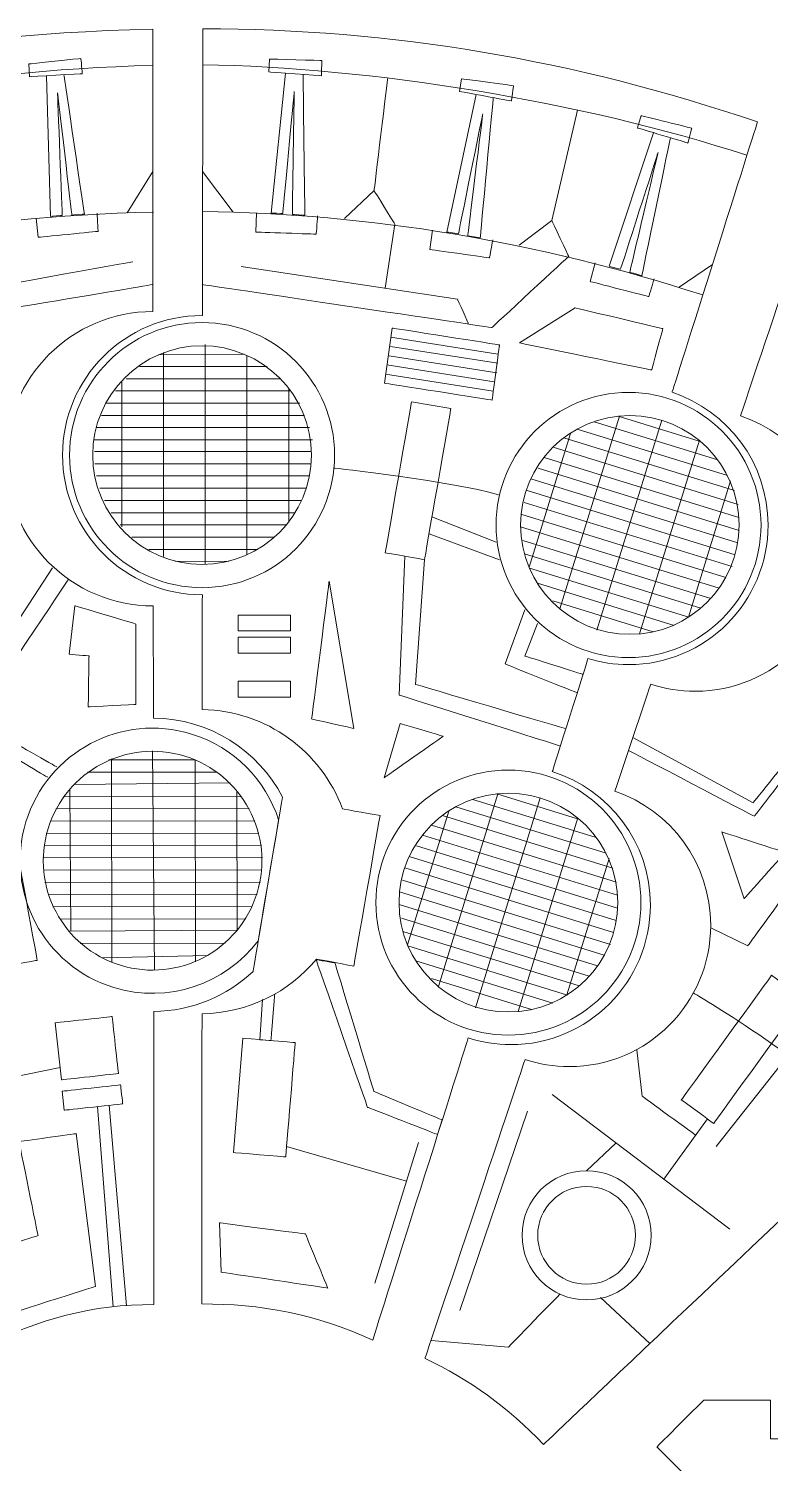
# Model space of a CAD drawing. Header units: centimetres. Extents: x -38.8 to 38.7, y -43.9 to 43.9.
# Drawn here: x -20.63 to -14.46, y -22.84 to -10.92 of the extents above; entities that cross this region are included whole.
import ezdxf

# ---------------------------------------------------------------- set-up
doc = ezdxf.new("R2010")
doc.units = ezdxf.units.CM
doc.header["$MEASUREMENT"] = 0
doc.layers.add('Layer 1', color=7, linetype='Continuous')

msp = doc.modelspace()

# ---------------------------------------------------------------- linework, layer by layer
at = {"layer": 'Layer 1', "color": 114, "lineweight": 20}
for points in [[(-18.88769, -15.92258), (-18.45113, -15.92258), (-18.45113, -15.7903), (-18.88769, -15.7903), (-18.88769, -15.92258)], [(-18.88769, -16.10778), (-18.45113, -16.10778), (-18.45113, -15.9755), (-18.88769, -15.9755), (-18.88769, -16.10778)], [(-18.88769, -16.47158), (-18.45113, -16.47158), (-18.45113, -16.3393), (-18.88769, -16.3393), (-18.88769, -16.47158)]]:
    msp.add_lwpolyline(points, close=True, dxfattribs=at)
for centre, major_axis in [((-19.1864, -14.46221), (0, 1.10103)), ((-19.1864, -14.46221), (0, 0.90858)), ((-15.64197, -15.04258), (0, 1.10103)), ((-15.63095, -15.04193), (0, 0.90858)), ((-16.6405, -18.17924), (0, 1.10103)), ((-16.6405, -18.17924), (0, 0.90858)), ((-15.99051, -20.94305), (0, 0.53657)), ((-15.99051, -20.94305), (0, 0.40612))]:
    msp.add_ellipse(centre, major_axis=major_axis, ratio=1, dxfattribs=at)
at = {"layer": 'Layer 1', "color": 250, "lineweight": 20}
for points, knots in [([(-22.12687, -19.54061), (-22.01049, -19.54061), (-21.89814, -19.52339), (-21.79216, -19.49149), (-21.79216, -19.49149), (-21.79216, -19.49149), (-20.99638, -21.86407), (-20.99638, -21.86407), (-20.99638, -21.86407), (-20.55687, -21.64382), (-20.09133, -21.51325), (-19.58624, -21.51892), (-19.58624, -21.51892), (-19.58624, -21.51892), (-19.58861, -19.08347), (-19.58861, -19.08347), (-19.58861, -19.08347), (-19.26893, -19.08085), (-18.97865, -18.95509), (-18.76275, -18.75135), (-18.76275, -18.75135), (-18.76275, -18.75135), (-18.76246, -18.74694), (-18.76246, -18.74694), (-18.76246, -18.74694), (-18.76246, -18.74694), (-18.51782, -17.30287), (-18.51782, -17.30287), (-18.51782, -17.30287), (-18.71992, -16.91531), (-19.12429, -16.64999), (-19.59097, -16.64706), (-19.59097, -16.64706), (-19.59097, -16.64706), (-19.59188, -15.71453), (-19.59188, -15.71453), (-19.59188, -15.71453), (-19.59188, -15.71453), (-19.59442, -15.71456), (-19.59442, -15.71456), (-19.59442, -15.71456), (-20.26965, -15.71456), (-20.81706, -15.16715), (-20.81706, -14.49189), (-20.81706, -14.49189), (-20.81706, -13.81666), (-20.26965, -13.26925), (-19.59442, -13.26925), (-19.59442, -13.26925), (-19.59442, -13.26925), (-19.59425, -13.26925), (-19.59425, -13.26925), (-19.59425, -13.26925), (-19.59425, -13.26925), (-19.59653, -10.92396), (-19.59653, -10.92396), (-19.59653, -10.92396), (-21.63523, -10.97004), (-23.1051, -11.32494), (-24.376, -11.78789), (-24.376, -11.78789), (-24.376, -11.78789), (-23.61841, -14.04659), (-23.61841, -14.04659), (-23.61841, -14.04659), (-24.07437, -14.20276), (-24.40219, -14.63508), (-24.40219, -15.14397), (-24.40219, -15.14397), (-24.40219, -15.78447), (-23.88296, -16.3037), (-23.24248, -16.3037), (-23.24248, -16.3037), (-23.11614, -16.3037), (-22.99454, -16.28343), (-22.88069, -16.24607), (-22.88069, -16.24607), (-22.88069, -16.24607), (-22.52953, -17.29303), (-22.52953, -17.29303), (-22.52953, -17.29303), (-22.97151, -17.4567), (-23.28658, -17.88199), (-23.28658, -18.38088), (-23.28658, -18.38088), (-23.28658, -19.02138), (-22.76735, -19.54061), (-22.12687, -19.54061)], [0, 0, 0, 0, 0.04347826, 0.04347826, 0.04347826, 0.04347827, 0.08695652, 0.08695652, 0.08695652, 0.08695653, 0.13043478, 0.13043478, 0.13043478, 0.13043479, 0.17391304, 0.17391304, 0.17391304, 0.17391305, 0.2173913, 0.2173913, 0.2173913, 0.21739131, 0.26086957, 0.26086957, 0.26086957, 0.26086958, 0.30434783, 0.30434783, 0.30434783, 0.30434784, 0.34782609, 0.34782609, 0.34782609, 0.3478261, 0.39130435, 0.39130435, 0.39130435, 0.39130436, 0.43478261, 0.43478261, 0.43478261, 0.43478262, 0.47826087, 0.47826087, 0.47826087, 0.47826088, 0.52173913, 0.52173913, 0.52173913, 0.52173914, 0.56521739, 0.56521739, 0.56521739, 0.5652174, 0.60869565, 0.60869565, 0.60869565, 0.60869566, 0.65217391, 0.65217391, 0.65217391, 0.65217392, 0.69565217, 0.69565217, 0.69565217, 0.69565218, 0.73913043, 0.73913043, 0.73913043, 0.73913044, 0.7826087, 0.7826087, 0.7826087, 0.78260871, 0.82608696, 0.82608696, 0.82608696, 0.82608697, 0.86956522, 0.86956522, 0.86956522, 0.86956523, 0.91304348, 0.91304348, 0.91304348, 0.91304349, 1, 1, 1, 1]), ([(-19.18641, -15.62193), (-19.18641, -15.62193), (-19.18421, -15.6219), (-19.18421, -15.6219), (-19.18421, -15.6219), (-19.18421, -15.6219), (-19.18495, -16.57531), (-19.18495, -16.57531), (-19.18495, -16.57531), (-18.64967, -16.58387), (-18.19527, -16.92511), (-18.01942, -17.4013), (-18.01942, -17.4013), (-18.01942, -17.4013), (-17.70757, -17.45563), (-17.70757, -17.45563), (-17.70757, -17.45563), (-17.70757, -17.45563), (-17.92557, -18.70699), (-17.92557, -18.70699), (-17.92557, -18.70699), (-17.92557, -18.70699), (-18.23474, -18.64854), (-18.23474, -18.64854), (-18.23474, -18.64854), (-18.46292, -18.92186), (-18.8043, -19.0974), (-19.1869, -19.10294), (-19.1869, -19.10294), (-19.1869, -19.10294), (-19.18876, -21.51307), (-19.18876, -21.51307), (-19.18876, -21.51307), (-18.70722, -21.51121), (-18.23256, -21.59771), (-17.76798, -21.81329), (-17.76798, -21.81329), (-17.76798, -21.81329), (-16.97492, -19.30372), (-16.97492, -19.30372), (-16.97492, -19.30372), (-16.8632, -19.33955), (-16.74413, -19.35896), (-16.62051, -19.35896), (-16.62051, -19.35896), (-15.98001, -19.35896), (-15.46078, -18.83973), (-15.46078, -18.19923), (-15.46078, -18.19923), (-15.46078, -17.67876), (-15.80366, -17.23837), (-16.27586, -17.0916), (-16.27586, -17.0916), (-16.27586, -17.0916), (-15.97908, -16.15247), (-15.97908, -16.15247), (-15.97908, -16.15247), (-15.87239, -16.18483), (-15.75923, -16.2023), (-15.64198, -16.2023), (-15.64198, -16.2023), (-15.00148, -16.2023), (-14.48225, -15.68307), (-14.48225, -15.04257), (-14.48225, -15.04257), (-14.48225, -14.52847), (-14.81682, -14.09258), (-15.28008, -13.94053), (-15.28008, -13.94053), (-15.28008, -13.94053), (-14.57041, -11.69485), (-14.57041, -11.69485), (-14.57041, -11.69485), (-16.07905, -11.17979), (-17.61568, -10.92082), (-19.18059, -10.91987), (-19.18059, -10.91987), (-19.18059, -10.91987), (-19.18243, -13.30254), (-19.18243, -13.30254), (-19.18243, -13.30254), (-19.18243, -13.30254), (-19.18641, -13.30249), (-19.18641, -13.30249), (-19.18641, -13.30249), (-19.82689, -13.30249), (-20.34612, -13.82172), (-20.34612, -14.4622), (-20.34612, -14.4622), (-20.34612, -15.1027), (-19.82689, -15.62193), (-19.18641, -15.62193)], [0, 0, 0, 0, 0.04166667, 0.04166667, 0.04166667, 0.04166668, 0.08333333, 0.08333333, 0.08333333, 0.08333334, 0.125, 0.125, 0.125, 0.12500001, 0.16666667, 0.16666667, 0.16666667, 0.16666668, 0.20833333, 0.20833333, 0.20833333, 0.20833334, 0.25, 0.25, 0.25, 0.25000001, 0.29166667, 0.29166667, 0.29166667, 0.29166668, 0.33333333, 0.33333333, 0.33333333, 0.33333334, 0.375, 0.375, 0.375, 0.37500001, 0.41666667, 0.41666667, 0.41666667, 0.41666668, 0.45833333, 0.45833333, 0.45833333, 0.45833334, 0.5, 0.5, 0.5, 0.50000001, 0.54166667, 0.54166667, 0.54166667, 0.54166668, 0.58333333, 0.58333333, 0.58333333, 0.58333334, 0.625, 0.625, 0.625, 0.62500001, 0.66666667, 0.66666667, 0.66666667, 0.66666668, 0.70833333, 0.70833333, 0.70833333, 0.70833334, 0.75, 0.75, 0.75, 0.75000001, 0.79166667, 0.79166667, 0.79166667, 0.79166668, 0.83333333, 0.83333333, 0.83333333, 0.83333334, 0.875, 0.875, 0.875, 0.87500001, 0.91666667, 0.91666667, 0.91666667, 0.91666668, 1, 1, 1, 1]), ([(-17.33344, -21.96625), (-16.97032, -22.13636), (-16.641, -22.3728), (-16.34806, -22.68072), (-16.34806, -22.68072), (-16.34806, -22.68072), (-9.49938, -16.18408), (-9.49938, -16.18408), (-9.49938, -16.18408), (-9.49938, -16.18408), (-9.55019, -14.53035), (-9.55019, -14.53035), (-9.55019, -14.53035), (-10.98249, -13.2927), (-12.45533, -12.43561), (-13.96262, -11.90206), (-13.96262, -11.90206), (-13.96262, -11.90206), (-14.71057, -14.13521), (-14.71057, -14.13521), (-14.71057, -14.13521), (-14.24563, -14.29168), (-13.91076, -14.73114), (-13.91076, -15.24882), (-13.91076, -15.24882), (-13.91076, -15.8976), (-14.43671, -16.42355), (-15.08549, -16.42355), (-15.08549, -16.42355), (-15.2153, -16.42355), (-15.34017, -16.40244), (-15.45692, -16.36356), (-15.45692, -16.36356), (-15.45692, -16.36356), (-15.75532, -17.25449), (-15.75532, -17.25449), (-15.75532, -17.25449), (-15.29213, -17.41194), (-14.95887, -17.85054), (-14.95887, -18.36697), (-14.95887, -18.36697), (-14.95887, -19.01575), (-15.48482, -19.5417), (-16.1336, -19.5417), (-16.1336, -19.5417), (-16.26216, -19.5417), (-16.38588, -19.52098), (-16.50166, -19.48281), (-16.50166, -19.48281), (-16.50166, -19.48281), (-17.33344, -21.96625), (-17.33344, -21.96625)], [0, 0, 0, 0, 0.07142857, 0.07142857, 0.07142857, 0.07142858, 0.14285714, 0.14285714, 0.14285714, 0.14285715, 0.21428571, 0.21428571, 0.21428571, 0.21428572, 0.28571429, 0.28571429, 0.28571429, 0.2857143, 0.35714286, 0.35714286, 0.35714286, 0.35714287, 0.42857143, 0.42857143, 0.42857143, 0.42857144, 0.5, 0.5, 0.5, 0.50000001, 0.57142857, 0.57142857, 0.57142857, 0.57142858, 0.64285714, 0.64285714, 0.64285714, 0.64285715, 0.71428571, 0.71428571, 0.71428571, 0.71428572, 0.78571429, 0.78571429, 0.78571429, 0.7857143, 0.85714286, 0.85714286, 0.85714286, 0.85714287, 1, 1, 1, 1]), ([(-14.46127, -22.63257), (-14.46127, -22.63257), (-14.46127, -22.31228), (-14.46127, -22.31228), (-14.46127, -22.31228), (-14.46127, -22.31228), (-15.01744, -22.31228), (-15.01744, -22.31228), (-15.01744, -22.31228), (-15.01744, -22.31228), (-15.40592, -22.70076), (-15.40592, -22.70076), (-15.40592, -22.70076), (-15.40592, -22.70076), (-15.17598, -22.9307), (-15.17598, -22.9307), (-15.17598, -22.9307), (-15.17598, -22.9307), (-15.40946, -23.16418), (-15.40946, -23.16418), (-15.40946, -23.16418), (-15.40946, -23.16418), (-15.6394, -22.93424), (-15.6394, -22.93424), (-15.6394, -22.93424), (-15.6394, -22.93424), (-16.03371, -23.32855), (-16.03371, -23.32855), (-16.03371, -23.32855), (-16.03371, -23.32855), (-16.03371, -24.76578), (-16.03371, -24.76578), (-16.03371, -24.76578), (-16.03371, -24.76578), (-15.63886, -25.16063), (-15.63886, -25.16063), (-15.63886, -25.16063), (-15.63886, -25.16063), (-15.40433, -24.9261), (-15.40433, -24.9261), (-15.40433, -24.9261), (-15.40433, -24.9261), (-15.17085, -25.15959), (-15.17085, -25.15959), (-15.17085, -25.15959), (-15.17085, -25.15959), (-15.40538, -25.39411), (-15.40538, -25.39411), (-15.40538, -25.39411), (-15.40538, -25.39411), (-15.01744, -25.78205), (-15.01744, -25.78205), (-15.01744, -25.78205), (-15.01744, -25.78205), (-14.46127, -25.78205), (-14.46127, -25.78205), (-14.46127, -25.78205), (-14.46127, -25.78205), (-14.46127, -25.45953), (-14.46127, -25.45953), (-14.46127, -25.45953), (-14.46127, -25.45953), (-14.13108, -25.45953), (-14.13108, -25.45953), (-14.13108, -25.45953), (-14.13108, -25.45953), (-14.13108, -25.78205), (-14.13108, -25.78205), (-14.13108, -25.78205), (-14.13108, -25.78205), (-13.58021, -25.78205), (-13.58021, -25.78205), (-13.58021, -25.78205), (-13.58021, -25.78205), (-13.1859, -25.38775), (-13.1859, -25.38775), (-13.1859, -25.38775), (-13.1859, -25.38775), (-13.41051, -25.16314), (-13.41051, -25.16314), (-13.41051, -25.16314), (-13.41051, -25.16314), (-13.17702, -24.92966), (-13.17702, -24.92966), (-13.17702, -24.92966), (-13.17702, -24.92966), (-12.95242, -25.15426), (-12.95242, -25.15426), (-12.95242, -25.15426), (-12.95242, -25.15426), (-12.56393, -24.76578), (-12.56393, -24.76578), (-12.56393, -24.76578), (-12.56393, -24.76578), (-12.56393, -24.21226), (-12.56393, -24.21226), (-12.56393, -24.21226), (-12.56393, -24.21226), (-12.54635, -24.21226), (-12.54635, -24.21226), (-12.54635, -24.21226), (-12.54635, -24.21226), (-12.54635, -23.88207), (-12.54635, -23.88207), (-12.54635, -23.88207), (-12.54635, -23.88207), (-12.56393, -23.88207), (-12.56393, -23.88207), (-12.56393, -23.88207), (-12.56393, -23.88207), (-12.56393, -23.32855), (-12.56393, -23.32855), (-12.56393, -23.32855), (-12.56393, -23.32855), (-12.95187, -22.94061), (-12.95187, -22.94061), (-12.95187, -22.94061), (-12.95187, -22.94061), (-13.17189, -23.16063), (-13.17189, -23.16063), (-13.17189, -23.16063), (-13.17189, -23.16063), (-13.40538, -22.92714), (-13.40538, -22.92714), (-13.40538, -22.92714), (-13.40538, -22.92714), (-13.18536, -22.70713), (-13.18536, -22.70713), (-13.18536, -22.70713), (-13.18536, -22.70713), (-13.58021, -22.31228), (-13.58021, -22.31228), (-13.58021, -22.31228), (-13.58021, -22.31228), (-14.13108, -22.31228), (-14.13108, -22.31228), (-14.13108, -22.31228), (-14.13108, -22.31228), (-14.13108, -22.63257), (-14.13108, -22.63257), (-14.13108, -22.63257), (-14.13108, -22.63257), (-14.46127, -22.63257), (-14.46127, -22.63257)], [0, 0, 0, 0, 0.02702703, 0.02702703, 0.02702703, 0.02702704, 0.05405405, 0.05405405, 0.05405405, 0.05405406, 0.08108108, 0.08108108, 0.08108108, 0.08108109, 0.10810811, 0.10810811, 0.10810811, 0.10810812, 0.13513514, 0.13513514, 0.13513514, 0.13513515, 0.16216216, 0.16216216, 0.16216216, 0.16216217, 0.18918919, 0.18918919, 0.18918919, 0.1891892, 0.21621622, 0.21621622, 0.21621622, 0.21621623, 0.24324324, 0.24324324, 0.24324324, 0.24324325, 0.27027027, 0.27027027, 0.27027027, 0.27027028, 0.2972973, 0.2972973, 0.2972973, 0.29729731, 0.32432432, 0.32432432, 0.32432432, 0.32432433, 0.35135135, 0.35135135, 0.35135135, 0.35135136, 0.37837838, 0.37837838, 0.37837838, 0.37837839, 0.40540541, 0.40540541, 0.40540541, 0.40540542, 0.43243243, 0.43243243, 0.43243243, 0.43243244, 0.45945946, 0.45945946, 0.45945946, 0.45945947, 0.48648649, 0.48648649, 0.48648649, 0.4864865, 0.51351351, 0.51351351, 0.51351351, 0.51351352, 0.54054054, 0.54054054, 0.54054054, 0.54054055, 0.56756757, 0.56756757, 0.56756757, 0.56756758, 0.59459459, 0.59459459, 0.59459459, 0.5945946, 0.62162162, 0.62162162, 0.62162162, 0.62162163, 0.64864865, 0.64864865, 0.64864865, 0.64864866, 0.67567568, 0.67567568, 0.67567568, 0.67567569, 0.7027027, 0.7027027, 0.7027027, 0.70270271, 0.72972973, 0.72972973, 0.72972973, 0.72972974, 0.75675676, 0.75675676, 0.75675676, 0.75675677, 0.78378378, 0.78378378, 0.78378378, 0.78378379, 0.81081081, 0.81081081, 0.81081081, 0.81081082, 0.83783784, 0.83783784, 0.83783784, 0.83783785, 0.86486486, 0.86486486, 0.86486486, 0.86486487, 0.89189189, 0.89189189, 0.89189189, 0.8918919, 0.91891892, 0.91891892, 0.91891892, 0.91891893, 0.94594595, 0.94594595, 0.94594595, 0.94594596, 1, 1, 1, 1])]:
    msp.add_open_spline(points, degree=3, knots=knots, dxfattribs=at)
at = {"layer": 'Layer 1', "color": 114, "lineweight": 20}
for points, knots in [([(-20.62631, -11.21289), (-20.62631, -11.21289), (-20.62, -11.31946), (-20.62, -11.31946), (-20.62, -11.31946), (-20.62, -11.31946), (-20.18168, -11.29357), (-20.18168, -11.29357), (-20.18168, -11.29357), (-20.18168, -11.29357), (-20.19364, -11.16706), (-20.19364, -11.16706), (-20.19364, -11.16706), (-20.19364, -11.16706), (-20.62631, -11.21289), (-20.62631, -11.21289)], [0, 0, 0, 0, 0.2, 0.2, 0.2, 0.20000001, 0.4, 0.4, 0.4, 0.40000001, 0.6, 0.6, 0.6, 0.60000001, 1, 1, 1, 1]), ([(-18.62511, -11.17202), (-18.62511, -11.17202), (-18.6329, -11.27849), (-18.6329, -11.27849), (-18.6329, -11.27849), (-18.6329, -11.27849), (-18.195, -11.3106), (-18.195, -11.3106), (-18.195, -11.3106), (-18.195, -11.3106), (-18.19017, -11.18362), (-18.19017, -11.18362), (-18.19017, -11.18362), (-18.19017, -11.18362), (-18.62511, -11.17202), (-18.62511, -11.17202)], [0, 0, 0, 0, 0.2, 0.2, 0.2, 0.20000001, 0.4, 0.4, 0.4, 0.40000001, 0.6, 0.6, 0.6, 0.60000001, 1, 1, 1, 1]), ([(-20.47956, -11.31116), (-20.47956, -11.31116), (-20.44609, -12.47909), (-20.44609, -12.47909), (-20.44609, -12.47909), (-20.44609, -12.47909), (-20.3486, -12.47093), (-20.3486, -12.47093), (-20.3486, -12.47093), (-20.3486, -12.47093), (-20.38764, -11.45359), (-20.38764, -11.45359), (-20.38764, -11.45359), (-20.38764, -11.45359), (-20.26884, -12.46787), (-20.26884, -12.46787), (-20.26884, -12.46787), (-20.26884, -12.46787), (-20.16442, -12.46066), (-20.16442, -12.46066), (-20.16442, -12.46066), (-20.16442, -12.46066), (-20.33399, -11.30256), (-20.33399, -11.30256)], [0, 0, 0, 0, 0.14285714, 0.14285714, 0.14285714, 0.14285715, 0.28571429, 0.28571429, 0.28571429, 0.2857143, 0.42857143, 0.42857143, 0.42857143, 0.42857144, 0.57142857, 0.57142857, 0.57142857, 0.57142858, 0.71428571, 0.71428571, 0.71428571, 0.71428572, 1, 1, 1, 1]), ([(-18.4926, -11.28878), (-18.4926, -11.28878), (-18.61336, -12.45092), (-18.61336, -12.45092), (-18.61336, -12.45092), (-18.61336, -12.45092), (-18.51564, -12.45568), (-18.51564, -12.45568), (-18.51564, -12.45568), (-18.51564, -12.45568), (-18.42025, -11.44208), (-18.42025, -11.44208), (-18.42025, -11.44208), (-18.42025, -11.44208), (-18.43618, -12.46317), (-18.43618, -12.46317), (-18.43618, -12.46317), (-18.43618, -12.46317), (-18.33171, -12.46979), (-18.33171, -12.46979), (-18.33171, -12.46979), (-18.33171, -12.46979), (-18.34716, -11.29944), (-18.34716, -11.29944)], [0, 0, 0, 0, 0.14285714, 0.14285714, 0.14285714, 0.14285715, 0.28571429, 0.28571429, 0.28571429, 0.2857143, 0.42857143, 0.42857143, 0.42857143, 0.42857144, 0.57142857, 0.57142857, 0.57142857, 0.57142858, 0.71428571, 0.71428571, 0.71428571, 0.71428572, 1, 1, 1, 1]), ([(-17.66377, -13.07576), (-17.66377, -13.07576), (-17.58368, -12.5444), (-17.58368, -12.5444), (-17.58368, -12.5444), (-17.58368, -12.5444), (-17.75679, -12.26469), (-17.75679, -12.26469), (-17.75679, -12.26469), (-17.75679, -12.26469), (-17.64267, -11.3302), (-17.64267, -11.3302)], [0, 0, 0, 0, 0.25, 0.25, 0.25, 0.25000001, 0.5, 0.5, 0.5, 0.50000001, 1, 1, 1, 1]), ([(-17.029, -11.33613), (-17.029, -11.33613), (-17.04802, -11.44118), (-17.04802, -11.44118), (-17.04802, -11.44118), (-17.04802, -11.44118), (-16.61597, -11.51947), (-16.61597, -11.51947), (-16.61597, -11.51947), (-16.61597, -11.51947), (-16.59773, -11.39372), (-16.59773, -11.39372), (-16.59773, -11.39372), (-16.59773, -11.39372), (-17.029, -11.33613), (-17.029, -11.33613)], [0, 0, 0, 0, 0.2, 0.2, 0.2, 0.20000001, 0.4, 0.4, 0.4, 0.40000001, 0.6, 0.6, 0.6, 0.60000001, 1, 1, 1, 1]), ([(-16.90959, -11.46627), (-16.90959, -11.46627), (-17.15271, -12.6091), (-17.15271, -12.6091), (-17.15271, -12.6091), (-17.15271, -12.6091), (-17.05605, -12.62417), (-17.05605, -12.62417), (-17.05605, -12.62417), (-17.05605, -12.62417), (-16.85388, -11.62637), (-16.85388, -11.62637), (-16.85388, -11.62637), (-16.85388, -11.62637), (-16.97782, -12.64003), (-16.97782, -12.64003), (-16.97782, -12.64003), (-16.97782, -12.64003), (-16.87465, -12.65767), (-16.87465, -12.65767), (-16.87465, -12.65767), (-16.87465, -12.65767), (-16.7661, -11.49227), (-16.7661, -11.49227)], [0, 0, 0, 0, 0.14285714, 0.14285714, 0.14285714, 0.14285715, 0.28571429, 0.28571429, 0.28571429, 0.2857143, 0.42857143, 0.42857143, 0.42857143, 0.42857144, 0.57142857, 0.57142857, 0.57142857, 0.57142858, 0.71428571, 0.71428571, 0.71428571, 0.71428572, 1, 1, 1, 1]), ([(-22.85615, -11.66498), (-22.85615, -11.66498), (-22.6283, -12.59459), (-22.6283, -12.59459), (-22.6283, -12.59459), (-22.6283, -12.59459), (-21.56661, -13.37594), (-21.56661, -13.37594), (-21.56661, -13.37594), (-21.56661, -13.37594), (-19.59447, -13.04519), (-19.59447, -13.04519)], [0, 0, 0, 0, 0.25, 0.25, 0.25, 0.25000001, 0.5, 0.5, 0.5, 0.50000001, 1, 1, 1, 1]), ([(-16.06592, -11.59608), (-16.06592, -11.59608), (-16.28042, -12.51407), (-16.28042, -12.51407), (-16.28042, -12.51407), (-16.28042, -12.51407), (-16.13902, -12.81108), (-16.13902, -12.81108), (-16.13902, -12.81108), (-16.13902, -12.81108), (-16.77765, -13.4024), (-16.77765, -13.4024), (-16.77765, -13.4024), (-16.77765, -13.4024), (-19.18222, -13.0452), (-19.18222, -13.0452)], [0, 0, 0, 0, 0.2, 0.2, 0.2, 0.20000001, 0.4, 0.4, 0.4, 0.40000001, 0.6, 0.6, 0.6, 0.60000001, 1, 1, 1, 1]), ([(-15.53815, -11.64135), (-15.53815, -11.64135), (-15.56872, -11.74363), (-15.56872, -11.74363), (-15.56872, -11.74363), (-15.56872, -11.74363), (-15.14805, -11.86944), (-15.14805, -11.86944), (-15.14805, -11.86944), (-15.14805, -11.86944), (-15.11595, -11.74649), (-15.11595, -11.74649), (-15.11595, -11.74649), (-15.11595, -11.74649), (-15.53815, -11.64135), (-15.53815, -11.64135)], [0, 0, 0, 0, 0.2, 0.2, 0.2, 0.20000001, 0.4, 0.4, 0.4, 0.40000001, 0.6, 0.6, 0.6, 0.60000001, 1, 1, 1, 1]), ([(-15.43394, -11.78394), (-15.43394, -11.78394), (-15.80252, -12.89269), (-15.80252, -12.89269), (-15.80252, -12.89269), (-15.80252, -12.89269), (-15.70813, -12.91841), (-15.70813, -12.91841), (-15.70813, -12.91841), (-15.70813, -12.91841), (-15.39636, -11.94924), (-15.39636, -11.94924), (-15.39636, -11.94924), (-15.39636, -11.94924), (-15.63215, -12.94286), (-15.63215, -12.94286), (-15.63215, -12.94286), (-15.63215, -12.94286), (-15.53157, -12.97186), (-15.53157, -12.97186), (-15.53157, -12.97186), (-15.53157, -12.97186), (-15.29422, -11.82572), (-15.29422, -11.82572)], [0, 0, 0, 0, 0.14285714, 0.14285714, 0.14285714, 0.14285715, 0.28571429, 0.28571429, 0.28571429, 0.2857143, 0.42857143, 0.42857143, 0.42857143, 0.42857144, 0.57142857, 0.57142857, 0.57142857, 0.57142858, 0.71428571, 0.71428571, 0.71428571, 0.71428572, 1, 1, 1, 1]), ([(-20.56524, -12.49285), (-20.56524, -12.49285), (-20.54995, -12.65294), (-20.54995, -12.65294), (-20.54995, -12.65294), (-20.54995, -12.65294), (-20.05036, -12.60367), (-20.05036, -12.60367), (-20.05036, -12.60367), (-20.05036, -12.60367), (-20.05905, -12.45111), (-20.05905, -12.45111)], [0, 0, 0, 0, 0.25, 0.25, 0.25, 0.25000001, 0.5, 0.5, 0.5, 0.50000001, 1, 1, 1, 1]), ([(-18.73328, -12.44886), (-18.73328, -12.44886), (-18.73923, -12.60957), (-18.73923, -12.60957), (-18.73923, -12.60957), (-18.73923, -12.60957), (-18.23749, -12.62658), (-18.23749, -12.62658), (-18.23749, -12.62658), (-18.23749, -12.62658), (-18.22601, -12.47421), (-18.22601, -12.47421)], [0, 0, 0, 0, 0.25, 0.25, 0.25, 0.25000001, 0.5, 0.5, 0.5, 0.50000001, 1, 1, 1, 1]), ([(-17.27174, -12.59435), (-17.27174, -12.59435), (-17.29467, -12.75353), (-17.29467, -12.75353), (-17.29467, -12.75353), (-17.29467, -12.75353), (-16.79756, -12.82356), (-16.79756, -12.82356), (-16.79756, -12.82356), (-16.79756, -12.82356), (-16.77, -12.67326), (-16.77, -12.67326)], [0, 0, 0, 0, 0.25, 0.25, 0.25, 0.25000001, 0.5, 0.5, 0.5, 0.50000001, 1, 1, 1, 1]), ([(-21.30765, -13.33251), (-21.30765, -13.33251), (-21.18434, -13.11333), (-21.18434, -13.11333), (-21.18434, -13.11333), (-21.18434, -13.11333), (-19.7622, -12.85536), (-19.7622, -12.85536)], [0, 0, 0, 0, 0.33333333, 0.33333333, 0.33333333, 0.33333334, 1, 1, 1, 1]), ([(-15.91918, -12.86481), (-15.91918, -12.86481), (-15.95964, -13.02045), (-15.95964, -13.02045), (-15.95964, -13.02045), (-15.95964, -13.02045), (-15.47339, -13.14528), (-15.47339, -13.14528), (-15.47339, -13.14528), (-15.47339, -13.14528), (-15.42931, -12.99897), (-15.42931, -12.99897)], [0, 0, 0, 0, 0.25, 0.25, 0.25, 0.25000001, 0.5, 0.5, 0.5, 0.50000001, 1, 1, 1, 1]), ([(-18.86262, -12.89505), (-18.86262, -12.89505), (-17.06345, -13.16624), (-17.06345, -13.16624), (-17.06345, -13.16624), (-17.06345, -13.16624), (-16.97118, -13.37365), (-16.97118, -13.37365)], [0, 0, 0, 0, 0.33333333, 0.33333333, 0.33333333, 0.33333334, 1, 1, 1, 1]), ([(-16.5475, -13.53003), (-16.5475, -13.53003), (-16.08448, -13.23898), (-16.08448, -13.23898), (-16.08448, -13.23898), (-16.08448, -13.23898), (-15.35688, -13.41096), (-15.35688, -13.41096), (-15.35688, -13.41096), (-15.35688, -13.41096), (-15.44948, -13.75492), (-15.44948, -13.75492), (-15.44948, -13.75492), (-15.44948, -13.75492), (-16.5475, -13.53003), (-16.5475, -13.53003)], [0, 0, 0, 0, 0.2, 0.2, 0.2, 0.20000001, 0.4, 0.4, 0.4, 0.40000001, 0.6, 0.6, 0.6, 0.60000001, 1, 1, 1, 1]), ([(-17.60766, -13.40633), (-17.60766, -13.40633), (-17.66914, -13.86488), (-17.66914, -13.86488), (-17.66914, -13.86488), (-17.66914, -13.86488), (-16.77617, -14.0051), (-16.77617, -14.0051), (-16.77617, -14.0051), (-16.77617, -14.0051), (-16.71469, -13.54655), (-16.71469, -13.54655), (-16.71469, -13.54655), (-16.71469, -13.54655), (-17.60766, -13.40633), (-17.60766, -13.40633)], [0, 0, 0, 0, 0.2, 0.2, 0.2, 0.20000001, 0.4, 0.4, 0.4, 0.40000001, 0.6, 0.6, 0.6, 0.60000001, 1, 1, 1, 1]), ([(-17.50058, -15.30217), (-17.50058, -15.30217), (-17.54815, -16.45518), (-17.54815, -16.45518), (-17.54815, -16.45518), (-17.54815, -16.45518), (-16.20852, -16.87852), (-16.20852, -16.87852)], [0, 0, 0, 0, 0.33333333, 0.33333333, 0.33333333, 0.33333334, 1, 1, 1, 1]), ([(-17.33738, -15.3306), (-17.33738, -15.3306), (-17.41174, -16.36656), (-17.41174, -16.36656), (-17.41174, -16.36656), (-17.41174, -16.36656), (-16.16322, -16.73518), (-16.16322, -16.73518)], [0, 0, 0, 0, 0.33333333, 0.33333333, 0.33333333, 0.33333334, 1, 1, 1, 1]), ([(-20.42831, -15.39787), (-20.42831, -15.39787), (-21.01099, -16.28634), (-21.01099, -16.28634), (-21.01099, -16.28634), (-21.01099, -16.28634), (-21.95026, -15.70426), (-21.95026, -15.70426), (-21.95026, -15.70426), (-21.95026, -15.70426), (-22.04285, -15.88947), (-22.04285, -15.88947), (-22.04285, -15.88947), (-22.04285, -15.88947), (-20.98452, -16.52447), (-20.98452, -16.52447), (-20.98452, -16.52447), (-20.98452, -16.52447), (-20.29969, -15.49891), (-20.29969, -15.49891)], [0, 0, 0, 0, 0.16666667, 0.16666667, 0.16666667, 0.16666668, 0.33333333, 0.33333333, 0.33333333, 0.33333334, 0.5, 0.5, 0.5, 0.50000001, 0.66666667, 0.66666667, 0.66666667, 0.66666668, 1, 1, 1, 1]), ([(-18.13024, -15.50928), (-18.13024, -15.50928), (-17.92518, -16.73297), (-17.92518, -16.73297), (-17.92518, -16.73297), (-17.92518, -16.73297), (-18.27576, -16.6536), (-18.27576, -16.6536), (-18.27576, -16.6536), (-18.27576, -16.6536), (-18.13024, -15.50928), (-18.13024, -15.50928)], [0, 0, 0, 0, 0.25, 0.25, 0.25, 0.25000001, 0.5, 0.5, 0.5, 0.50000001, 1, 1, 1, 1]), ([(-20.24507, -15.71284), (-20.24507, -15.71284), (-20.29137, -16.11633), (-20.29137, -16.11633), (-20.29137, -16.11633), (-20.29137, -16.11633), (-20.12601, -16.12956), (-20.12601, -16.12956), (-20.12601, -16.12956), (-20.12601, -16.12956), (-20.13262, -16.55289), (-20.13262, -16.55289), (-20.13262, -16.55289), (-20.13262, -16.55289), (-19.73575, -16.53305), (-19.73575, -16.53305), (-19.73575, -16.53305), (-19.73575, -16.53305), (-19.73575, -15.86498), (-19.73575, -15.86498), (-19.73575, -15.86498), (-19.73575, -15.86498), (-20.24507, -15.71284), (-20.24507, -15.71284)], [0, 0, 0, 0, 0.14285714, 0.14285714, 0.14285714, 0.14285715, 0.28571429, 0.28571429, 0.28571429, 0.2857143, 0.42857143, 0.42857143, 0.42857143, 0.42857144, 0.57142857, 0.57142857, 0.57142857, 0.57142858, 0.71428571, 0.71428571, 0.71428571, 0.71428572, 1, 1, 1, 1]), ([(-16.50342, -15.74773), (-16.50342, -15.74773), (-16.6684, -16.19721), (-16.6684, -16.19721), (-16.6684, -16.19721), (-16.6684, -16.19721), (-16.06889, -16.43667), (-16.06889, -16.43667)], [0, 0, 0, 0, 0.33333333, 0.33333333, 0.33333333, 0.33333334, 1, 1, 1, 1]), ([(-16.39864, -15.86052), (-16.39864, -15.86052), (-16.50304, -16.13107), (-16.50304, -16.13107), (-16.50304, -16.13107), (-16.50304, -16.13107), (-16.0205, -16.28356), (-16.0205, -16.28356)], [0, 0, 0, 0, 0.33333333, 0.33333333, 0.33333333, 0.33333334, 1, 1, 1, 1]), ([(-15.60612, -16.80902), (-15.60612, -16.80902), (-14.60618, -17.34992), (-14.60618, -17.34992), (-14.60618, -17.34992), (-14.60618, -17.34992), (-14.26553, -16.92659), (-14.26553, -16.92659), (-14.26553, -16.92659), (-14.26553, -16.92659), (-14.30563, -16.12894), (-14.30563, -16.12894), (-14.30563, -16.12894), (-14.30563, -16.12894), (-14.23053, -16.05636), (-14.23053, -16.05636), (-14.23053, -16.05636), (-14.23053, -16.05636), (-14.19939, -16.94644), (-14.19939, -16.94644), (-14.19939, -16.94644), (-14.19939, -16.94644), (-14.59626, -17.46238), (-14.59626, -17.46238), (-14.59626, -17.46238), (-14.59626, -17.46238), (-15.64173, -16.91537), (-15.64173, -16.91537)], [0, 0, 0, 0, 0.125, 0.125, 0.125, 0.12500001, 0.25, 0.25, 0.25, 0.25000001, 0.375, 0.375, 0.375, 0.37500001, 0.5, 0.5, 0.5, 0.50000001, 0.625, 0.625, 0.625, 0.62500001, 0.75, 0.75, 0.75, 0.75000001, 1, 1, 1, 1]), ([(-19.92087, -18.88388), (-19.46674, -19.02336), (-18.99144, -18.85461), (-18.7201, -18.49692), (-18.7201, -18.49692), (-18.7201, -18.49692), (-18.54996, -17.49257), (-18.54996, -17.49257), (-18.54996, -17.49257), (-18.65697, -17.16269), (-18.91766, -16.88842), (-19.27435, -16.77887), (-19.27435, -16.77887), (-19.85562, -16.60034), (-20.47158, -16.92684), (-20.6501, -17.50811), (-20.6501, -17.50811), (-20.82864, -18.0894), (-20.50214, -18.70536), (-19.92087, -18.88388)], [0, 0, 0, 0, 0.16666667, 0.16666667, 0.16666667, 0.16666668, 0.33333333, 0.33333333, 0.33333333, 0.33333334, 0.5, 0.5, 0.5, 0.50000001, 0.66666667, 0.66666667, 0.66666667, 0.66666668, 1, 1, 1, 1]), ([(-17.67198, -17.14159), (-17.67198, -17.14159), (-17.53969, -16.6918), (-17.53969, -16.6918), (-17.53969, -16.6918), (-17.53969, -16.6918), (-17.1825, -16.79763), (-17.1825, -16.79763), (-17.1825, -16.79763), (-17.1825, -16.79763), (-17.67198, -17.14159), (-17.67198, -17.14159)], [0, 0, 0, 0, 0.25, 0.25, 0.25, 0.25000001, 0.5, 0.5, 0.5, 0.50000001, 1, 1, 1, 1]), ([(-21.6859, -17.34364), (-21.6859, -17.34364), (-21.41767, -16.92483), (-21.41767, -16.92483), (-21.41767, -16.92483), (-21.41767, -16.92483), (-20.81574, -16.81238), (-20.81574, -16.81238), (-20.81574, -16.81238), (-20.81574, -16.81238), (-20.39441, -17.05276), (-20.39441, -17.05276)], [0, 0, 0, 0, 0.25, 0.25, 0.25, 0.25000001, 0.5, 0.5, 0.5, 0.50000001, 1, 1, 1, 1]), ([(-21.57751, -17.39612), (-21.57751, -17.39612), (-21.36475, -17.01082), (-21.36475, -17.01082), (-21.36475, -17.01082), (-21.36475, -17.01082), (-20.8422, -16.91822), (-20.8422, -16.91822), (-20.8422, -16.91822), (-20.8422, -16.91822), (-20.47079, -17.1373), (-20.47079, -17.1373)], [0, 0, 0, 0, 0.25, 0.25, 0.25, 0.25000001, 0.5, 0.5, 0.5, 0.50000001, 1, 1, 1, 1]), ([(-19.86436, -18.69992), (-19.38468, -18.84724), (-18.87639, -18.57782), (-18.72906, -18.09814), (-18.72906, -18.09814), (-18.58174, -17.61846), (-18.85116, -17.11017), (-19.33084, -16.96284), (-19.33084, -16.96284), (-19.81052, -16.81552), (-20.31881, -17.08494), (-20.46614, -17.56462), (-20.46614, -17.56462), (-20.61346, -18.0443), (-20.34404, -18.55259), (-19.86436, -18.69992)], [0, 0, 0, 0, 0.2, 0.2, 0.2, 0.20000001, 0.4, 0.4, 0.4, 0.40000001, 0.6, 0.6, 0.6, 0.60000001, 1, 1, 1, 1]), ([(-14.9533, -18.3914), (-14.9533, -18.3914), (-14.64928, -18.5372), (-14.64928, -18.5372), (-14.64928, -18.5372), (-14.64928, -18.5372), (-13.74848, -17.29987), (-13.74848, -17.29987), (-13.74848, -17.29987), (-13.74848, -17.29987), (-13.009, -17.81973), (-13.009, -17.81973)], [0, 0, 0, 0, 0.25, 0.25, 0.25, 0.25000001, 0.5, 0.5, 0.5, 0.50000001, 1, 1, 1, 1]), ([(-14.8674, -17.59138), (-14.8674, -17.59138), (-14.68219, -18.14701), (-14.68219, -18.14701), (-14.68219, -18.14701), (-14.68219, -18.14701), (-14.33823, -17.76336), (-14.33823, -17.76336), (-14.33823, -17.76336), (-14.33823, -17.76336), (-14.8674, -17.59138), (-14.8674, -17.59138)], [0, 0, 0, 0, 0.25, 0.25, 0.25, 0.25000001, 0.5, 0.5, 0.5, 0.50000001, 1, 1, 1, 1]), ([(-17.19015, -19.98482), (-17.19015, -19.98482), (-17.2284, -20.10585), (-17.2284, -20.10585), (-17.2284, -20.10585), (-17.2284, -20.10585), (-17.81098, -19.87997), (-17.81098, -19.87997), (-17.81098, -19.87997), (-17.81098, -19.87997), (-18.23873, -18.65342), (-18.23873, -18.65342), (-18.23873, -18.65342), (-18.23873, -18.65342), (-18.08233, -18.67968), (-18.08233, -18.67968), (-18.08233, -18.67968), (-18.08233, -18.67968), (-17.75807, -19.74768), (-17.75807, -19.74768), (-17.75807, -19.74768), (-17.75807, -19.74768), (-17.19015, -19.98482), (-17.19015, -19.98482)], [0, 0, 0, 0, 0.14285714, 0.14285714, 0.14285714, 0.14285715, 0.28571429, 0.28571429, 0.28571429, 0.2857143, 0.42857143, 0.42857143, 0.42857143, 0.42857144, 0.57142857, 0.57142857, 0.57142857, 0.57142858, 0.71428571, 0.71428571, 0.71428571, 0.71428572, 1, 1, 1, 1]), ([(-18.68456, -18.98317), (-18.68456, -18.98317), (-18.70509, -19.31787), (-18.70509, -19.31787), (-18.70509, -19.31787), (-18.70509, -19.31787), (-18.61461, -19.3254), (-18.61461, -19.3254), (-18.61461, -19.3254), (-18.61461, -19.3254), (-18.58248, -18.93912), (-18.58248, -18.93912)], [0, 0, 0, 0, 0.25, 0.25, 0.25, 0.25000001, 0.5, 0.5, 0.5, 0.50000001, 1, 1, 1, 1]), ([(-20.35497, -19.6515), (-20.35497, -19.6515), (-20.40727, -19.17813), (-20.40727, -19.17813), (-20.40727, -19.17813), (-20.40727, -19.17813), (-19.9339, -19.12583), (-19.9339, -19.12583), (-19.9339, -19.12583), (-19.9339, -19.12583), (-19.8816, -19.5992), (-19.8816, -19.5992), (-19.8816, -19.5992), (-19.8816, -19.5992), (-20.35497, -19.6515), (-20.35497, -19.6515)], [0, 0, 0, 0, 0.2, 0.2, 0.2, 0.20000001, 0.4, 0.4, 0.4, 0.40000001, 0.6, 0.6, 0.6, 0.60000001, 1, 1, 1, 1]), ([(-18.84744, -19.30602), (-18.84744, -19.30602), (-18.92644, -20.25524), (-18.92644, -20.25524), (-18.92644, -20.25524), (-18.92644, -20.25524), (-18.49138, -20.29144), (-18.49138, -20.29144), (-18.49138, -20.29144), (-18.49138, -20.29144), (-18.41238, -19.34222), (-18.41238, -19.34222), (-18.41238, -19.34222), (-18.41238, -19.34222), (-18.84744, -19.30602), (-18.84744, -19.30602)], [0, 0, 0, 0, 0.2, 0.2, 0.2, 0.20000001, 0.4, 0.4, 0.4, 0.40000001, 0.6, 0.6, 0.6, 0.60000001, 1, 1, 1, 1]), ([(-15.57331, -19.40151), (-15.57331, -19.40151), (-15.52885, -19.78747), (-15.52885, -19.78747), (-15.52885, -19.78747), (-15.52885, -19.78747), (-15.08281, -20.11088), (-15.08281, -20.11088)], [0, 0, 0, 0, 0.33333333, 0.33333333, 0.33333333, 0.33333334, 1, 1, 1, 1]), ([(-20.3501, -19.74653), (-20.3501, -19.74653), (-20.33278, -19.90433), (-20.33278, -19.90433), (-20.33278, -19.90433), (-20.33278, -19.90433), (-19.84622, -19.85094), (-19.84622, -19.85094), (-19.84622, -19.85094), (-19.84622, -19.85094), (-19.86354, -19.69314), (-19.86354, -19.69314), (-19.86354, -19.69314), (-19.86354, -19.69314), (-20.3501, -19.74653), (-20.3501, -19.74653)], [0, 0, 0, 0, 0.2, 0.2, 0.2, 0.20000001, 0.4, 0.4, 0.4, 0.40000001, 0.6, 0.6, 0.6, 0.60000001, 1, 1, 1, 1]), ([(-20.23183, -20.09832), (-20.23183, -20.09832), (-20.07308, -21.36832), (-20.07308, -21.36832), (-20.07308, -21.36832), (-20.07308, -21.36832), (-20.86683, -21.61968), (-20.86683, -21.61968), (-20.86683, -21.61968), (-20.86683, -21.61968), (-21.0346, -21.10238), (-21.0346, -21.10238), (-21.0346, -21.10238), (-21.0346, -21.10238), (-20.54933, -20.94499), (-20.54933, -20.94499), (-20.54933, -20.94499), (-20.54933, -20.94499), (-20.70808, -20.16447), (-20.70808, -20.16447), (-20.70808, -20.16447), (-20.70808, -20.16447), (-20.23183, -20.09832), (-20.23183, -20.09832)], [0, 0, 0, 0, 0.14285714, 0.14285714, 0.14285714, 0.14285715, 0.28571429, 0.28571429, 0.28571429, 0.2857143, 0.42857143, 0.42857143, 0.42857143, 0.42857144, 0.57142857, 0.57142857, 0.57142857, 0.57142858, 0.71428571, 0.71428571, 0.71428571, 0.71428572, 1, 1, 1, 1]), ([(-19.0412, -20.83916), (-19.0412, -20.83916), (-19.02797, -21.24926), (-19.02797, -21.24926), (-19.02797, -21.24926), (-19.02797, -21.24926), (-18.14162, -21.38155), (-18.14162, -21.38155), (-18.14162, -21.38155), (-18.14162, -21.38155), (-18.32683, -20.93176), (-18.32683, -20.93176), (-18.32683, -20.93176), (-18.32683, -20.93176), (-19.0412, -20.83916), (-19.0412, -20.83916)], [0, 0, 0, 0, 0.2, 0.2, 0.2, 0.20000001, 0.4, 0.4, 0.4, 0.40000001, 0.6, 0.6, 0.6, 0.60000001, 1, 1, 1, 1]), ([(-17.28362, -21.81755), (-17.28362, -21.81755), (-16.6401, -21.87107), (-16.6401, -21.87107), (-16.6401, -21.87107), (-16.6401, -21.87107), (-16.21252, -21.43168), (-16.21252, -21.43168)], [0, 0, 0, 0, 0.33333333, 0.33333333, 0.33333333, 0.33333334, 1, 1, 1, 1])]:
    msp.add_open_spline(points, degree=3, knots=knots, dxfattribs=at)
for points in [[(-24.27273, -12.09578), (-22.79136, -11.56377), (-21.23531, -11.26541), (-19.59624, -11.22478)], [(-19.18176, -11.22036), (-17.79147, -11.23882), (-16.03874, -11.52271), (-14.65764, -11.9709)], [(-19.59538, -12.106), (-19.59538, -12.106), (-19.80881, -12.44867), (-19.80881, -12.44867)], [(-19.1815, -12.10741), (-19.1815, -12.10741), (-18.92908, -12.44332), (-18.92908, -12.44332)], [(-17.75679, -12.26469), (-17.75679, -12.26469), (-18.00302, -12.49699), (-18.00302, -12.49699)], [(-23.88598, -13.25436), (-22.40461, -12.72235), (-21.22856, -12.48399), (-19.58949, -12.44336)], [(-19.18176, -12.43905), (-17.79147, -12.45751), (-16.40565, -12.68373), (-15.02455, -13.13192)], [(-16.28041, -12.51408), (-16.28041, -12.51408), (-16.55062, -12.71798), (-16.55062, -12.71798)], [(-14.94451, -12.87867), (-14.94451, -12.87867), (-15.221, -13.06763), (-15.221, -13.06763)], [(-19.15995, -13.54435), (-19.15995, -13.54435), (-19.15995, -15.36981), (-19.15995, -15.36981)], [(-17.62081, -13.48231), (-17.62081, -13.48231), (-16.72784, -13.62252), (-16.72784, -13.62252)], [(-17.62081, -13.55854), (-17.62081, -13.55854), (-16.72784, -13.69875), (-16.72784, -13.69875)], [(-19.54991, -13.62835), (-19.54991, -13.62835), (-18.83599, -13.62417), (-18.83599, -13.62417)], [(-19.50689, -13.60958), (-19.50689, -13.60958), (-19.50689, -15.30458), (-19.50689, -15.30458)], [(-18.81303, -13.63365), (-18.81303, -13.63365), (-18.81302, -15.29076), (-18.81302, -15.29076)], [(-17.63081, -13.6373), (-17.63081, -13.6373), (-16.73784, -13.77751), (-16.73784, -13.77751)], [(-19.70627, -13.72577), (-19.70627, -13.72577), (-18.64668, -13.72577), (-18.64668, -13.72577)], [(-17.66081, -13.78976), (-17.66081, -13.78976), (-16.76784, -13.92997), (-16.76784, -13.92997)], [(-17.65081, -13.71275), (-17.65081, -13.71275), (-16.75784, -13.85296), (-16.75784, -13.85296)], [(-19.90458, -13.92897), (-19.90458, -13.92897), (-18.45022, -13.92897), (-18.45022, -13.92897)], [(-19.85383, -13.85556), (-19.85383, -13.85556), (-19.85383, -15.0586), (-19.85383, -15.0586)], [(-19.81769, -13.82737), (-19.81769, -13.82737), (-18.53641, -13.82737), (-18.53641, -13.82737)], [(-18.46608, -13.90837), (-18.46608, -13.90837), (-18.46608, -15.01604), (-18.46608, -15.01604)], [(-19.9821, -14.03057), (-19.9821, -14.03057), (-18.37327, -14.03057), (-18.37327, -14.03057)], [(-20.0216, -14.13217), (-20.0216, -14.13217), (-18.33431, -14.13217), (-18.33431, -14.13217)], [(-15.71805, -14.13833), (-15.71805, -14.13833), (-16.21281, -15.73978), (-16.21281, -15.73978)], [(-15.36556, -14.17269), (-15.36556, -14.17269), (-15.90438, -15.91682), (-15.90438, -15.91682)], [(-15.72766, -14.13939), (-15.72766, -14.13939), (-15.05625, -14.3468), (-15.05625, -14.3468)], [(-20.06239, -14.23377), (-20.06239, -14.23377), (-18.29403, -14.23377), (-18.29403, -14.23377)], [(-16.46898, -15.39358), (-16.46898, -15.39358), (-16.12543, -14.28159), (-16.12543, -14.28159)], [(-16.06765, -14.24703), (-16.06765, -14.24703), (-14.81958, -14.6326), (-14.81958, -14.6326)], [(-15.92651, -14.1843), (-15.92651, -14.1843), (-14.90073, -14.5012), (-14.90073, -14.5012)], [(-20.08951, -14.33537), (-20.08951, -14.33537), (-18.26744, -14.33537), (-18.26744, -14.33537)], [(-16.2695, -14.39735), (-16.2695, -14.39735), (-14.73184, -14.87238), (-14.73184, -14.87238)], [(-16.17883, -14.31902), (-16.17883, -14.31902), (-14.76254, -14.75656), (-14.76254, -14.75656)], [(-15.05334, -14.33742), (-15.05334, -14.33742), (-15.5506, -15.947), (-15.5506, -15.947)], [(-20.07975, -14.43221), (-20.07975, -14.43221), (-18.27831, -14.43221), (-18.27831, -14.43221)], [(-20.07686, -14.53381), (-20.07686, -14.53381), (-18.28061, -14.53381), (-18.28061, -14.53381)], [(-16.34415, -14.48063), (-16.34415, -14.48063), (-14.72438, -14.98102), (-14.72438, -14.98102)], [(-20.06263, -14.63541), (-20.06263, -14.63541), (-18.29432, -14.63541), (-18.29432, -14.63541)], [(-18.09057, -14.56994), (-18.09057, -14.56994), (-17.11912, -14.67388), (-16.72335, -14.79248)], [(-16.3939, -14.5716), (-16.3939, -14.5716), (-14.72351, -15.08763), (-14.72351, -15.08763)], [(-20.03631, -14.73701), (-20.03631, -14.73701), (-18.32013, -14.73701), (-18.32013, -14.73701)], [(-16.49244, -14.75382), (-16.49244, -14.75382), (-14.75667, -15.29006), (-14.75667, -15.29006)], [(-16.45442, -14.65923), (-16.45442, -14.65923), (-14.73448, -15.19058), (-14.73448, -15.19058)], [(-14.79446, -14.67485), (-14.79446, -14.67485), (-15.14461, -15.80824), (-15.14461, -15.80824)], [(-19.99672, -14.83861), (-19.99672, -14.83861), (-18.35922, -14.83861), (-18.35922, -14.83861)], [(-16.50978, -14.85481), (-16.50978, -14.85481), (-14.78156, -15.38871), (-14.78156, -15.38871)], [(-19.94183, -14.94021), (-19.94183, -14.94021), (-18.41358, -14.94021), (-18.41358, -14.94021)], [(-17.27556, -14.97577), (-17.27556, -14.97577), (-16.74343, -15.18632), (-16.74343, -15.18632)], [(-16.53607, -14.95302), (-16.53607, -14.95302), (-14.83412, -15.47881), (-14.83412, -15.47881)], [(-19.8682, -15.04181), (-19.8682, -15.04181), (-18.48668, -15.04181), (-18.48668, -15.04181)], [(-17.30007, -15.11646), (-17.30007, -15.11646), (-16.71508, -15.3308), (-16.71508, -15.3308)], [(-16.53939, -15.05834), (-16.53939, -15.05834), (-14.89, -15.56789), (-14.89, -15.56789)], [(-19.76905, -15.14341), (-19.76905, -15.14341), (-18.58516, -15.14341), (-18.58516, -15.14341)], [(-19.62832, -15.24501), (-19.62832, -15.24501), (-18.72489, -15.24501), (-18.72489, -15.24501)], [(-16.52039, -15.17055), (-16.52039, -15.17055), (-14.9586, -15.65303), (-14.9586, -15.65303)], [(-19.41253, -15.34243), (-19.41253, -15.34243), (-18.9615, -15.34661), (-18.9615, -15.34661)], [(-16.50782, -15.28076), (-16.50782, -15.28076), (-15.04184, -15.73365), (-15.04184, -15.73365)], [(-16.46628, -15.39993), (-16.46628, -15.39993), (-15.14038, -15.80954), (-15.14038, -15.80954)], [(-16.39939, -15.52694), (-16.39939, -15.52694), (-15.26148, -15.87847), (-15.26148, -15.87847)], [(-16.27114, -15.6729), (-16.27114, -15.6729), (-15.43787, -15.93032), (-15.43787, -15.93032)], [(-19.5991, -16.91856), (-19.5991, -16.91856), (-19.58177, -18.74006), (-19.58177, -18.74006)], [(-19.9621, -16.9943), (-19.9621, -16.9943), (-19.24692, -16.99313), (-19.24692, -16.99313)], [(-19.9386, -16.98444), (-19.9386, -16.98444), (-19.93582, -18.67472), (-19.93582, -18.67472)], [(-19.24472, -16.99404), (-19.24472, -16.99404), (-19.24195, -18.67232), (-19.24195, -18.67232)], [(-19.06573, -17.09444), (-19.06573, -17.09444), (-20.13867, -17.0962), (-20.13867, -17.0962)], [(-20.28512, -17.23704), (-20.28512, -17.23704), (-20.27762, -18.41715), (-20.27762, -18.41715)], [(-18.9532, -17.18485), (-18.9532, -17.18485), (-20.24926, -17.19798), (-20.24926, -17.19798)], [(-18.89735, -17.25228), (-18.89735, -17.25228), (-18.89544, -18.40837), (-18.89544, -18.40837)], [(-16.7276, -17.27564), (-16.7276, -17.27564), (-17.22236, -18.87709), (-17.22236, -18.87709)], [(-16.73721, -17.2767), (-16.73721, -17.2767), (-16.0658, -17.48411), (-16.0658, -17.48411)], [(-18.79363, -17.39879), (-18.79363, -17.39879), (-20.40299, -17.40143), (-20.40299, -17.40143)], [(-18.8625, -17.2973), (-18.8625, -17.2973), (-20.33964, -17.29973), (-20.33964, -17.29973)], [(-17.0772, -17.38434), (-17.0772, -17.38434), (-15.82913, -17.76991), (-15.82913, -17.76991)], [(-16.93606, -17.32161), (-16.93606, -17.32161), (-15.91028, -17.63851), (-15.91028, -17.63851)], [(-16.37511, -17.31), (-16.37511, -17.31), (-16.91393, -19.05413), (-16.91393, -19.05413)], [(-18.74672, -17.50032), (-18.74672, -17.50032), (-20.44483, -17.5031), (-20.44483, -17.5031)], [(-17.47853, -18.53089), (-17.47853, -18.53089), (-17.13498, -17.4189), (-17.13498, -17.4189)], [(-17.18838, -17.45633), (-17.18838, -17.45633), (-15.77209, -17.89387), (-15.77209, -17.89387)], [(-16.06289, -17.47473), (-16.06289, -17.47473), (-16.56015, -19.08431), (-16.56015, -19.08431)], [(-18.71389, -17.60186), (-18.71389, -17.60186), (-20.48207, -17.60477), (-20.48207, -17.60477)], [(-17.3537, -17.61794), (-17.3537, -17.61794), (-15.73393, -18.11833), (-15.73393, -18.11833)], [(-17.27905, -17.53466), (-17.27905, -17.53466), (-15.74139, -18.00969), (-15.74139, -18.00969)], [(-18.69375, -17.70342), (-18.69375, -17.70342), (-20.49767, -17.70639), (-20.49767, -17.70639)], [(-17.40345, -17.70891), (-17.40345, -17.70891), (-15.73306, -18.22494), (-15.73306, -18.22494)], [(-18.68517, -17.805), (-18.68517, -17.805), (-20.51011, -17.80801), (-20.51011, -17.80801)], [(-17.46397, -17.79654), (-17.46397, -17.79654), (-15.74403, -18.32789), (-15.74403, -18.32789)], [(-15.80401, -17.81216), (-15.80401, -17.81216), (-16.15416, -18.94555), (-16.15416, -18.94555)], [(-18.69195, -17.90661), (-18.69195, -17.90661), (-20.50304, -17.90959), (-20.50304, -17.90959)], [(-17.51933, -17.99212), (-17.51933, -17.99212), (-15.79111, -18.52602), (-15.79111, -18.52602)], [(-17.50199, -17.89113), (-17.50199, -17.89113), (-15.76622, -18.42737), (-15.76622, -18.42737)], [(-18.70195, -18.00823), (-18.70195, -18.00823), (-20.49265, -18.01118), (-20.49265, -18.01118)], [(-18.72811, -18.10988), (-18.72811, -18.10988), (-20.46617, -18.11274), (-20.46617, -18.11274)], [(-17.54562, -18.09033), (-17.54562, -18.09033), (-15.84367, -18.61612), (-15.84367, -18.61612)], [(-18.77226, -18.21155), (-18.77226, -18.21155), (-20.42641, -18.21428), (-20.42641, -18.21428)], [(-17.54894, -18.19565), (-17.54894, -18.19565), (-15.89955, -18.7052), (-15.89955, -18.7052)], [(-18.82225, -18.31324), (-18.82225, -18.31324), (-20.36629, -18.31577), (-20.36629, -18.31577)], [(-17.52994, -18.30786), (-17.52994, -18.30786), (-15.96815, -18.79034), (-15.96815, -18.79034)], [(-18.89544, -18.40837), (-18.89544, -18.40837), (-20.29219, -18.41725), (-20.29219, -18.41725)], [(-17.51737, -18.41807), (-17.51737, -18.41807), (-16.05139, -18.87096), (-16.05139, -18.87096)], [(-18.99471, -18.51672), (-18.99471, -18.51672), (-20.19824, -18.5187), (-20.19824, -18.5187)], [(-17.47583, -18.53724), (-17.47583, -18.53724), (-16.14993, -18.94685), (-16.14993, -18.94685)], [(-19.13527, -18.61855), (-19.13527, -18.61855), (-20.01866, -18.63669), (-20.01866, -18.63669)], [(-17.40894, -18.66425), (-17.40894, -18.66425), (-16.27103, -19.01578), (-16.27103, -19.01578)], [(-17.28069, -18.81021), (-17.28069, -18.81021), (-16.44742, -19.06763), (-16.44742, -19.06763)], [(-15.09878, -18.93264), (-15.09878, -18.93264), (-14.17005, -19.47462), (-13.57794, -20.053)], [(-14.91369, -20.20419), (-14.91369, -20.20419), (-14.39114, -19.54273), (-14.39114, -19.54273)], [(-20.36623, -19.54957), (-20.36623, -19.54957), (-21.06189, -19.69062), (-21.06189, -19.69062)], [(-16.2763, -19.77424), (-16.2763, -19.77424), (-14.80124, -20.89211), (-14.80124, -20.89211)], [(-20.05525, -19.87388), (-20.05525, -19.87388), (-19.92399, -21.53847), (-19.92399, -21.53847)], [(-19.95721, -19.86312), (-19.95721, -19.86312), (-19.8135, -21.52763), (-19.8135, -21.52763)], [(-17.04359, -21.5668), (-17.04359, -21.5668), (-16.48135, -19.91315), (-16.48135, -19.91315)], [(-15.34853, -20.47735), (-15.34853, -20.47735), (-14.98518, -19.97622), (-14.98518, -19.97622)], [(-18.48412, -20.20431), (-18.48412, -20.20431), (-17.488, -20.49441), (-17.488, -20.49441)], [(-17.38755, -20.17112), (-17.38755, -20.17112), (-17.75135, -21.3419), (-17.75135, -21.3419)], [(-15.99051, -20.40648), (-15.99051, -20.40648), (-15.74594, -20.17617), (-15.74594, -20.17617)], [(-15.87462, -21.45949), (-15.87462, -21.45949), (-15.46492, -21.84299), (-15.46492, -21.84299)]]:
    msp.add_open_spline(points, degree=3, dxfattribs=at)
at = {"layer": 'Layer 1', "color": 240, "lineweight": 20}
for points in [[(-17.44513, -14.01856), (-17.44513, -14.01856), (-17.11871, -14.07543), (-17.11871, -14.07543), (-17.11871, -14.07543), (-17.11871, -14.07543), (-17.33738, -15.3306), (-17.33738, -15.3306), (-17.33738, -15.3306), (-17.33738, -15.3306), (-17.66379, -15.27374), (-17.66379, -15.27374), (-17.66379, -15.27374), (-17.66379, -15.27374), (-17.44513, -14.01856), (-17.44513, -14.01856)], [(-21.11131, -17.47254), (-21.11131, -17.47254), (-20.78669, -17.41241), (-20.78669, -17.41241), (-20.78669, -17.41241), (-20.78669, -17.41241), (-20.55577, -18.65897), (-20.55577, -18.65897), (-20.55577, -18.65897), (-20.55577, -18.65897), (-20.8804, -18.71911), (-20.8804, -18.71911), (-20.8804, -18.71911), (-20.8804, -18.71911), (-21.11131, -17.47254), (-21.11131, -17.47254)], [(-14.45285, -18.78331), (-14.45285, -18.78331), (-14.18379, -18.9784), (-14.18379, -18.9784), (-14.18379, -18.9784), (-14.18379, -18.9784), (-14.93414, -20.01324), (-14.93414, -20.01324), (-14.93414, -20.01324), (-14.93414, -20.01324), (-15.20319, -19.81815), (-15.20319, -19.81815), (-15.20319, -19.81815), (-15.20319, -19.81815), (-14.45285, -18.78331), (-14.45285, -18.78331)]]:
    msp.add_open_spline(points, degree=3, knots=[0, 0, 0, 0, 0.2, 0.2, 0.2, 0.20000001, 0.4, 0.4, 0.4, 0.40000001, 0.6, 0.6, 0.6, 0.60000001, 1, 1, 1, 1], dxfattribs=at)

doc.saveas('drawing.dxf')
